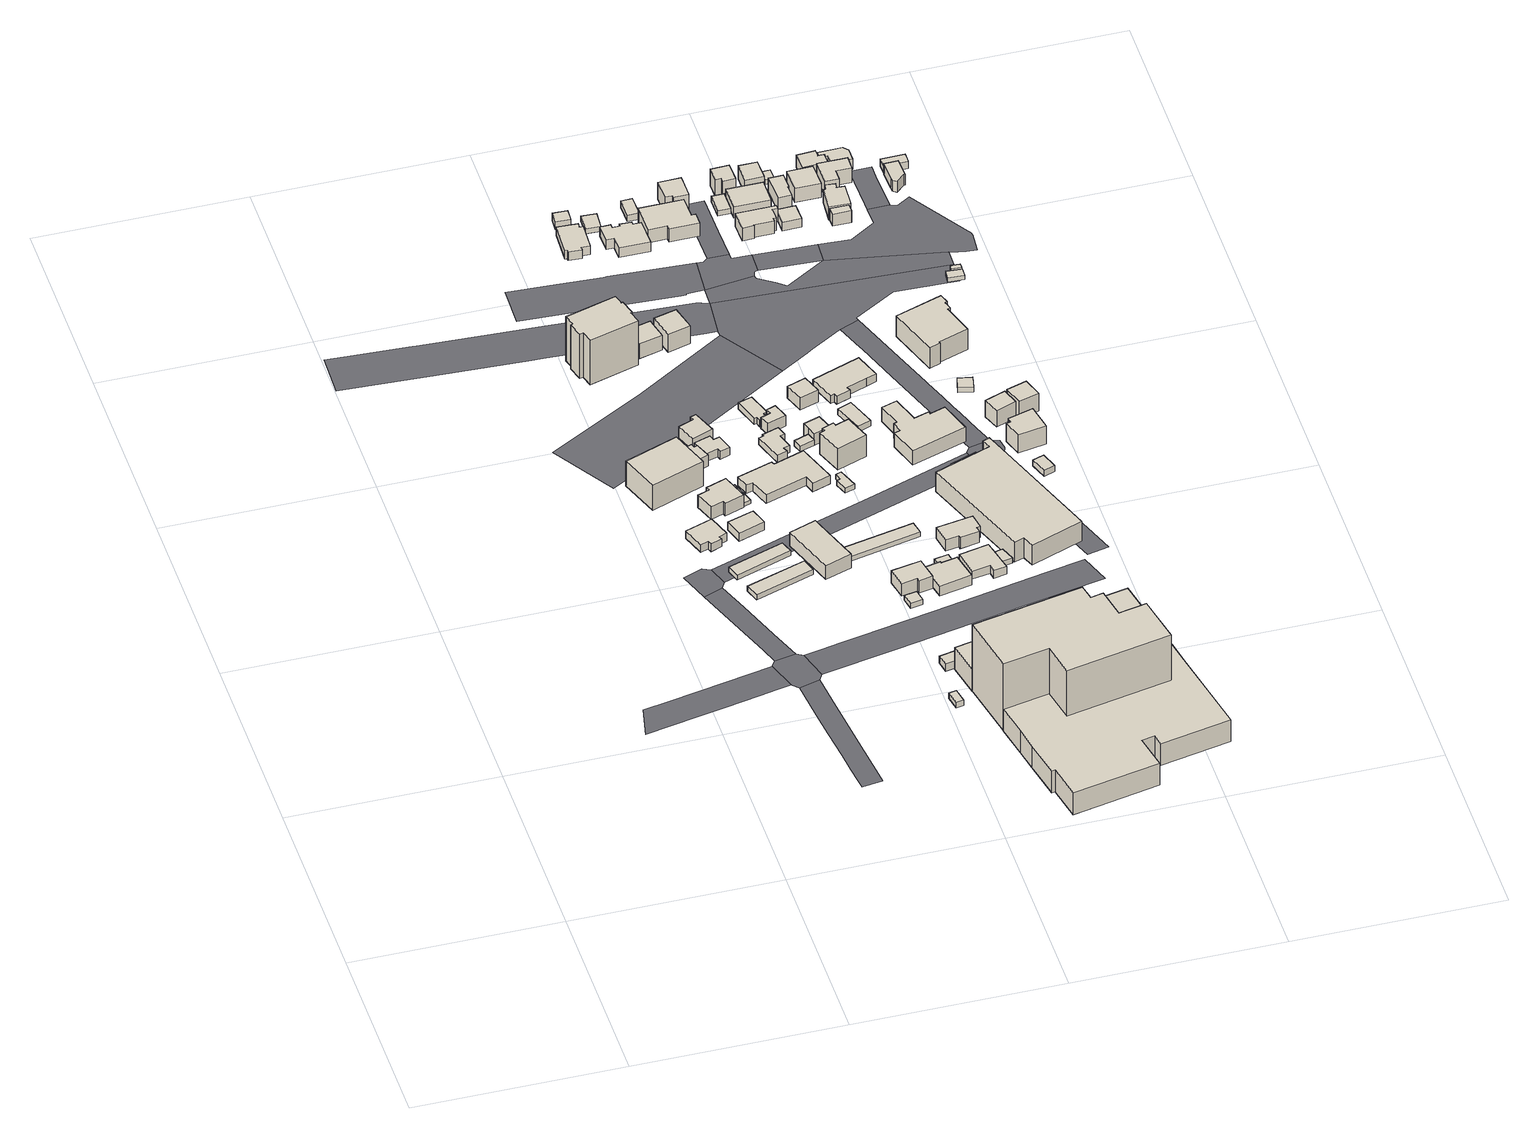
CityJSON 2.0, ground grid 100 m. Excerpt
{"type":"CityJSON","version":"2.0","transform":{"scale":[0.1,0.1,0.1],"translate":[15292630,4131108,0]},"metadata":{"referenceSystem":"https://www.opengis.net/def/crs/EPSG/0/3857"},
"CityObjects":{
"building1":{"type":"Building","attributes":{"measured_height":5.3,"year_of_construction":1965,"storeys_above_ground":1,"usage":"住宅","districts_and_zones_type":"近隣商業地域"},"geometry":[{"type":"Solid","lod":"1","boundaries":[[[[0,1,2,3,4,5,6,7]],[[0,7,8,9]],[[7,6,10,8]],[[6,5,11,10]],[[5,4,12,11]],[[4,3,13,12]],[[3,2,14,13]],[[2,1,15,14]],[[1,0,9,15]],[[9,8,10,11,12,13,14,15]]]]}]},
"building2":{"type":"Building","attributes":{"measured_height":18.1,"year_of_construction":1993,"storeys_above_ground":4,"usage":"商業系複合施設","districts_and_zones_type":"近隣商業地域"},"geometry":[{"type":"Solid","lod":"1","boundaries":[[[[16,17,18,19]],[[16,19,20,21]],[[19,18,22,20]],[[18,17,23,22]],[[17,16,21,23]],[[21,20,22,23]]]]}]},
"building3":{"type":"Building","attributes":{"measured_height":2.9,"year_of_construction":1971,"storeys_above_ground":1,"usage":"運輸倉庫施設","districts_and_zones_type":"近隣商業地域"},"geometry":[{"type":"Solid","lod":"1","boundaries":[[[[24,25,26,27]],[[24,27,28,29]],[[27,26,30,28]],[[26,25,31,30]],[[25,24,29,31]],[[29,28,30,31]]]]}]},
"building4":{"type":"Building","attributes":{"measured_height":3.1,"year_of_construction":1971,"storeys_above_ground":1,"usage":"運輸倉庫施設","districts_and_zones_type":"近隣商業地域"},"geometry":[{"type":"Solid","lod":"1","boundaries":[[[[32,33,34,35]],[[32,35,36,37]],[[35,34,38,36]],[[34,33,39,38]],[[33,32,37,39]],[[37,36,38,39]]]]}]},
"building5":{"type":"Building","attributes":{"measured_height":8.1,"year_of_construction":1986,"storeys_above_ground":2,"usage":"住宅","districts_and_zones_type":"近隣商業地域"},"geometry":[{"type":"Solid","lod":"1","boundaries":[[[[40,41,42,43,44,45,46,47]],[[40,47,48,49]],[[47,46,50,48]],[[46,45,51,50]],[[45,44,52,51]],[[44,43,53,52]],[[43,42,54,53]],[[42,41,55,54]],[[41,40,49,55]],[[49,48,50,51,52,53,54,55]]]]}]},
"building6":{"type":"Building","attributes":{"measured_height":6,"year_of_construction":2006,"storeys_above_ground":1,"usage":"住宅","districts_and_zones_type":"近隣商業地域"},"geometry":[{"type":"Solid","lod":"1","boundaries":[[[[56,57,58,59]],[[56,59,60,61]],[[59,58,62,60]],[[58,57,63,62]],[[57,56,61,63]],[[61,60,62,63]]]]}]},
"building7":{"type":"Building","attributes":{"measured_height":7.3,"year_of_construction":2009,"storeys_above_ground":2,"usage":"店舗等併用住宅","districts_and_zones_type":"近隣商業地域"},"geometry":[{"type":"Solid","lod":"1","boundaries":[[[[64,65,66,67,68,69]],[[64,69,70,71]],[[69,68,72,70]],[[68,67,73,72]],[[67,66,74,73]],[[66,65,75,74]],[[65,64,71,75]],[[71,70,72,73,74,75]]]]}]},
"building8":{"type":"Building","attributes":{"measured_height":27.3,"year_of_construction":1998,"storeys_above_ground":9,"usage":"共同住宅","districts_and_zones_type":"近隣商業地域"},"geometry":[{"type":"Solid","lod":"1","boundaries":[[[[76,77,78,79,80,81,82,83,84,85,86,87]],[[76,87,88,89]],[[87,86,90,88]],[[86,85,91,90]],[[85,84,92,91]],[[84,83,93,92]],[[83,82,94,93]],[[82,81,95,94]],[[81,80,96,95]],[[80,79,97,96]],[[79,78,98,97]],[[78,77,99,98]],[[77,76,89,99]],[[89,88,90,91,92,93,94,95,96,97,98,99]]]]}]},
"building9":{"type":"Building","attributes":{"measured_height":3.5,"storeys_above_ground":1,"usage":"住宅","districts_and_zones_type":"近隣商業地域"},"geometry":[{"type":"Solid","lod":"1","boundaries":[[[[100,101,102,103]],[[100,103,104,105]],[[103,102,106,104]],[[102,101,107,106]],[[101,100,105,107]],[[105,104,106,107]]]]}]},
"building10":{"type":"Building","attributes":{"measured_height":9.5,"year_of_construction":1964,"storeys_above_ground":1,"usage":"住宅","districts_and_zones_type":"近隣商業地域"},"geometry":[{"type":"Solid","lod":"1","boundaries":[[[[108,109,110,111,112,113]],[[108,113,114,115]],[[113,112,116,114]],[[112,111,117,116]],[[111,110,118,117]],[[110,109,119,118]],[[109,108,115,119]],[[115,114,116,117,118,119]]]]}]},
"building11":{"type":"Building","attributes":{"measured_height":5.3},"geometry":[{"type":"Solid","lod":"1","boundaries":[[[[120,121,122,123,124,125,126,127]],[[120,127,128,129]],[[127,126,130,128]],[[126,125,131,130]],[[125,124,132,131]],[[124,123,133,132]],[[123,122,134,133]],[[122,121,135,134]],[[121,120,129,135]],[[129,128,130,131,132,133,134,135]]]]}]},
"building12":{"type":"Building","attributes":{"measured_height":11.6,"storeys_above_ground":1,"usage":"文教厚生施設","districts_and_zones_type":"近隣商業地域"},"geometry":[{"type":"Solid","lod":"1","boundaries":[[[[136,137,138,139]],[[136,139,140,141]],[[139,138,142,140]],[[138,137,143,142]],[[137,136,141,143]],[[141,140,142,143]]]]}]},
"building13":{"type":"Building","attributes":{"measured_height":10},"geometry":[{"type":"Solid","lod":"1","boundaries":[[[[144,145,146,147]],[[144,147,148,149]],[[147,146,150,148]],[[146,145,151,150]],[[145,144,149,151]],[[149,148,150,151]]]]}]},
"building14":{"type":"Building","attributes":{"measured_height":10,"year_of_construction":2014,"storeys_above_ground":2,"usage":"住宅","districts_and_zones_type":"近隣商業地域"},"geometry":[{"type":"Solid","lod":"1","boundaries":[[[[152,153,154,155]],[[152,155,156,157]],[[155,154,158,156]],[[154,153,159,158]],[[153,152,157,159]],[[157,156,158,159]]]]}]},
"building15":{"type":"Building","attributes":{"measured_height":7.3,"year_of_construction":1965,"storeys_above_ground":2,"usage":"住宅","districts_and_zones_type":"近隣商業地域"},"geometry":[{"type":"Solid","lod":"1","boundaries":[[[[160,161,162,163,164,165,166,167,168,169]],[[160,169,170,171]],[[169,168,172,170]],[[168,167,173,172]],[[167,166,174,173]],[[166,165,175,174]],[[165,164,176,175]],[[164,163,177,176]],[[163,162,178,177]],[[162,161,179,178]],[[161,160,171,179]],[[171,170,172,173,174,175,176,177,178,179]]]]}]},
"building16":{"type":"Building","attributes":{"measured_height":2.9,"storeys_above_ground":1,"usage":"住宅","districts_and_zones_type":"近隣商業地域"},"geometry":[{"type":"Solid","lod":"1","boundaries":[[[[180,181,182,183]],[[180,183,184,185]],[[183,182,186,184]],[[182,181,187,186]],[[181,180,185,187]],[[185,184,186,187]]]]}]},
"building17":{"type":"Building","attributes":{"measured_height":6.3,"year_of_construction":2006,"storeys_above_ground":1,"usage":"住宅","districts_and_zones_type":"近隣商業地域"},"geometry":[{"type":"Solid","lod":"1","boundaries":[[[[188,189,190,191,192,193,194,195,196,197]],[[188,197,198,199]],[[197,196,200,198]],[[196,195,201,200]],[[195,194,202,201]],[[194,193,203,202]],[[193,192,204,203]],[[192,191,205,204]],[[191,190,206,205]],[[190,189,207,206]],[[189,188,199,207]],[[199,198,200,201,202,203,204,205,206,207]]]]}]},
"building18":{"type":"Building","attributes":{"measured_height":4.9,"storeys_above_ground":1,"usage":"住宅","districts_and_zones_type":"近隣商業地域"},"geometry":[{"type":"Solid","lod":"1","boundaries":[[[[208,209,210,211,212,213,214,215,216,217]],[[208,217,218,219]],[[217,216,220,218]],[[216,215,221,220]],[[215,214,222,221]],[[214,213,223,222]],[[213,212,224,223]],[[212,211,225,224]],[[211,210,226,225]],[[210,209,227,226]],[[209,208,219,227]],[[219,218,220,221,222,223,224,225,226,227]]]]}]},
"building19":{"type":"Building","attributes":{"measured_height":11.6,"year_of_construction":2020,"storeys_above_ground":3,"usage":"共同住宅","districts_and_zones_type":"近隣商業地域"},"geometry":[{"type":"Solid","lod":"1","boundaries":[[[[228,229,230,231]],[[228,231,232,233]],[[231,230,234,232]],[[230,229,235,234]],[[229,228,233,235]],[[233,232,234,235]]]]}]},
"building20":{"type":"Building","attributes":{"measured_height":4.9,"storeys_above_ground":1,"usage":"住宅","districts_and_zones_type":"近隣商業地域"},"geometry":[{"type":"Solid","lod":"1","boundaries":[[[[236,237,238,239]],[[236,239,240,241]],[[239,238,242,240]],[[238,237,243,242]],[[237,236,241,243]],[[241,240,242,243]]]]}]},
"building21":{"type":"Building","attributes":{"measured_height":8.1,"year_of_construction":2001,"storeys_above_ground":2,"usage":"住宅","districts_and_zones_type":"近隣商業地域"},"geometry":[{"type":"Solid","lod":"1","boundaries":[[[[244,245,246,247,248,249]],[[244,249,250,251]],[[249,248,252,250]],[[248,247,253,252]],[[247,246,254,253]],[[246,245,255,254]],[[245,244,251,255]],[[251,250,252,253,254,255]]]]}]},
"building22":{"type":"Building","attributes":{"measured_height":4.1,"year_of_construction":1959,"storeys_above_ground":1,"usage":"住宅","districts_and_zones_type":"近隣商業地域"},"geometry":[{"type":"Solid","lod":"1","boundaries":[[[[256,257,258,259,260,261,262,263]],[[256,263,264,265]],[[263,262,266,264]],[[262,261,267,266]],[[261,260,268,267]],[[260,259,269,268]],[[259,258,270,269]],[[258,257,271,270]],[[257,256,265,271]],[[265,264,266,267,268,269,270,271]]]]}]},
"building23":{"type":"Building","attributes":{"measured_height":3,"year_of_construction":1973,"storeys_above_ground":1,"usage":"運輸倉庫施設","districts_and_zones_type":"近隣商業地域"},"geometry":[{"type":"Solid","lod":"1","boundaries":[[[[272,273,274,275]],[[272,275,276,277]],[[275,274,278,276]],[[274,273,279,278]],[[273,272,277,279]],[[277,276,278,279]]]]}]},
"building24":{"type":"Building","attributes":{"measured_height":7},"geometry":[{"type":"Solid","lod":"1","boundaries":[[[[280,281,282,283,284,285]],[[280,285,286,287]],[[285,284,288,286]],[[284,283,289,288]],[[283,282,290,289]],[[282,281,291,290]],[[281,280,287,291]],[[287,286,288,289,290,291]]]]}]},
"building25":{"type":"Building","attributes":{"measured_height":2.9,"storeys_above_ground":1,"usage":"住宅","districts_and_zones_type":"近隣商業地域"},"geometry":[{"type":"Solid","lod":"1","boundaries":[[[[292,293,294,295]],[[292,295,296,297]],[[295,294,298,296]],[[294,293,299,298]],[[293,292,297,299]],[[297,296,298,299]]]]}]},
"building26":{"type":"Building","attributes":{"measured_height":5.9,"year_of_construction":1952,"storeys_above_ground":1,"usage":"住宅","districts_and_zones_type":"近隣商業地域"},"geometry":[{"type":"Solid","lod":"1","boundaries":[[[[300,301,302,303]],[[300,303,304,305]],[[303,302,306,304]],[[302,301,307,306]],[[301,300,305,307]],[[305,304,306,307]]]]}]},
"building27":{"type":"Building","attributes":{"measured_height":2.9,"storeys_above_ground":1,"usage":"住宅","districts_and_zones_type":"近隣商業地域"},"geometry":[{"type":"Solid","lod":"1","boundaries":[[[[308,309,310,311,312,313]],[[308,313,314,315]],[[313,312,316,314]],[[312,311,317,316]],[[311,310,318,317]],[[310,309,319,318]],[[309,308,315,319]],[[315,314,316,317,318,319]]]]}]},
"building28":{"type":"Building","attributes":{"measured_height":7.7,"year_of_construction":1979,"storeys_above_ground":2,"usage":"住宅","districts_and_zones_type":"近隣商業地域"},"geometry":[{"type":"Solid","lod":"1","boundaries":[[[[320,321,322,323,324,325,326,327]],[[320,327,328,329]],[[327,326,330,328]],[[326,325,331,330]],[[325,324,332,331]],[[324,323,333,332]],[[323,322,334,333]],[[322,321,335,334]],[[321,320,329,335]],[[329,328,330,331,332,333,334,335]]]]}]},
"building29":{"type":"Building","attributes":{"measured_height":6.3,"year_of_construction":1947,"storeys_above_ground":1,"usage":"住宅","districts_and_zones_type":"近隣商業地域"},"geometry":[{"type":"Solid","lod":"1","boundaries":[[[[336,337,338,339,340,341,342,343,344,345,346,347]],[[336,347,348,349]],[[347,346,350,348]],[[346,345,351,350]],[[345,344,352,351]],[[344,343,353,352]],[[343,342,354,353]],[[342,341,355,354]],[[341,340,356,355]],[[340,339,357,356]],[[339,338,358,357]],[[338,337,359,358]],[[337,336,349,359]],[[349,348,350,351,352,353,354,355,356,357,358,359]]]]}]},
"building30":{"type":"Building","attributes":{"measured_height":7.4,"year_of_construction":2008,"storeys_above_ground":2,"usage":"共同住宅","districts_and_zones_type":"近隣商業地域"},"geometry":[{"type":"Solid","lod":"1","boundaries":[[[[360,300,303,361,362]],[[360,362,363,364]],[[362,361,365,363]],[[361,303,366,365]],[[303,300,367,366]],[[300,360,364,367]],[[364,363,365,366,367]]]]}]},
"building31":{"type":"Building","attributes":{"measured_height":43,"name":"成田記念病院"},"geometry":[{"type":"Solid","lod":"1","boundaries":[[[[368,369,370,371,372,373,374,375,376,377]],[[368,377,378,379]],[[377,376,380,378]],[[376,375,381,380]],[[375,374,382,381]],[[374,373,383,382]],[[373,372,384,383]],[[372,371,385,384]],[[371,370,386,385]],[[370,369,387,386]],[[369,368,379,387]],[[379,378,380,381,382,383,384,385,386,387]]]]}]},
"building32":{"type":"Building","attributes":{"measured_height":3,"storeys_above_ground":1,"usage":"住宅","districts_and_zones_type":"近隣商業地域"},"geometry":[{"type":"Solid","lod":"1","boundaries":[[[[326,325,324,323,388,389]],[[326,389,390,391]],[[389,388,392,390]],[[388,323,393,392]],[[323,324,394,393]],[[324,325,395,394]],[[325,326,391,395]],[[391,390,392,393,394,395]]]]}]},
"building33":{"type":"Building","attributes":{"measured_height":12.9,"year_of_construction":1996,"storeys_above_ground":4,"usage":"共同住宅","districts_and_zones_type":"近隣商業地域"},"geometry":[{"type":"Solid","lod":"1","boundaries":[[[[396,397,398,399,400,401,402,403]],[[396,403,404,405]],[[403,402,406,404]],[[402,401,407,406]],[[401,400,408,407]],[[400,399,409,408]],[[399,398,410,409]],[[398,397,411,410]],[[397,396,405,411]],[[405,404,406,407,408,409,410,411]]]]}]},
"building34":{"type":"Building","attributes":{"measured_height":16.2},"geometry":[{"type":"Solid","lod":"1","boundaries":[[[[412,413,414,415,416,417,418,419,420,421,422,423,424,425,426,427,428,429,430,431,432,433,434,435]],[[412,435,436,437]],[[435,434,438,436]],[[434,433,439,438]],[[433,432,440,439]],[[432,431,441,440]],[[431,430,442,441]],[[430,429,443,442]],[[429,428,444,443]],[[428,427,445,444]],[[427,426,446,445]],[[426,425,447,446]],[[425,424,448,447]],[[424,423,449,448]],[[423,422,450,449]],[[422,421,451,450]],[[421,420,452,451]],[[420,419,453,452]],[[419,418,454,453]],[[418,417,455,454]],[[417,416,456,455]],[[416,415,457,456]],[[415,414,458,457]],[[414,413,459,458]],[[413,412,437,459]],[[437,436,438,439,440,441,442,443,444,445,446,447,448,449,450,451,452,453,454,455,456,457,458,459]]]]}]},
"building35":{"type":"Building","attributes":{"measured_height":7.3,"year_of_construction":1963,"storeys_above_ground":2,"usage":"運輸倉庫施設","districts_and_zones_type":"近隣商業地域"},"geometry":[{"type":"Solid","lod":"1","boundaries":[[[[460,461,462,463]],[[460,463,464,465]],[[463,462,466,464]],[[462,461,467,466]],[[461,460,465,467]],[[465,464,466,467]]]]}]},
"building36":{"type":"Building","attributes":{"measured_height":5.3,"storeys_above_ground":1,"usage":"文教厚生施設","districts_and_zones_type":"近隣商業地域"},"geometry":[{"type":"Solid","lod":"1","boundaries":[[[[468,469,470,471,472,473,474,475]],[[468,475,476,477]],[[475,474,478,476]],[[474,473,479,478]],[[473,472,480,479]],[[472,471,481,480]],[[471,470,482,481]],[[470,469,483,482]],[[469,468,477,483]],[[477,476,478,479,480,481,482,483]]]]}]},
"building37":{"type":"Building","attributes":{"measured_height":4.1,"year_of_construction":1947,"storeys_above_ground":1,"usage":"住宅","districts_and_zones_type":"近隣商業地域"},"geometry":[{"type":"Solid","lod":"1","boundaries":[[[[484,485,486,487]],[[484,487,488,489]],[[487,486,490,488]],[[486,485,491,490]],[[485,484,489,491]],[[489,488,490,491]]]]}]},
"building38":{"type":"Building","attributes":{"measured_height":7.4},"geometry":[{"type":"Solid","lod":"1","boundaries":[[[[492,493,494,495,496,497,498,499]],[[492,499,500,501]],[[499,498,502,500]],[[498,497,503,502]],[[497,496,504,503]],[[496,495,505,504]],[[495,494,506,505]],[[494,493,507,506]],[[493,492,501,507]],[[501,500,502,503,504,505,506,507]]]]}]},
"building39":{"type":"Building","attributes":{"measured_height":7.5},"geometry":[{"type":"Solid","lod":"1","boundaries":[[[[508,509,510,511,512,513,514,515]],[[508,515,516,517]],[[515,514,518,516]],[[514,513,519,518]],[[513,512,520,519]],[[512,511,521,520]],[[511,510,522,521]],[[510,509,523,522]],[[509,508,517,523]],[[517,516,518,519,520,521,522,523]]]]}]},
"building40":{"type":"Building","attributes":{"measured_height":4,"storeys_above_ground":1,"usage":"業務施設","districts_and_zones_type":"近隣商業地域"},"geometry":[{"type":"Solid","lod":"1","boundaries":[[[[524,525,526,527,528]],[[524,528,529,530]],[[528,527,531,529]],[[527,526,532,531]],[[526,525,533,532]],[[525,524,530,533]],[[530,529,531,532,533]]]]}]},
"building41":{"type":"Building","attributes":{"measured_height":8.6,"year_of_construction":1968,"storeys_above_ground":2,"usage":"住宅","districts_and_zones_type":"近隣商業地域"},"geometry":[{"type":"Solid","lod":"1","boundaries":[[[[534,535,536,537,538,539,540,541]],[[534,541,542,543]],[[541,540,544,542]],[[540,539,545,544]],[[539,538,546,545]],[[538,537,547,546]],[[537,536,548,547]],[[536,535,549,548]],[[535,534,543,549]],[[543,542,544,545,546,547,548,549]]]]}]},
"building42":{"type":"Building","attributes":{"measured_height":4,"storeys_above_ground":1,"usage":"住宅","districts_and_zones_type":"近隣商業地域"},"geometry":[{"type":"Solid","lod":"1","boundaries":[[[[550,493,492,551]],[[550,551,552,553]],[[551,492,554,552]],[[492,493,555,554]],[[493,550,553,555]],[[553,552,554,555]]]]}]},
"building43":{"type":"Building","attributes":{"measured_height":4.7,"year_of_construction":2014,"storeys_above_ground":1,"usage":"商業施設","districts_and_zones_type":"近隣商業地域"},"geometry":[{"type":"Solid","lod":"1","boundaries":[[[[556,557,558,559,560,561,562,563,564]],[[556,564,565,566]],[[564,563,567,565]],[[563,562,568,567]],[[562,561,569,568]],[[561,560,570,569]],[[560,559,571,570]],[[559,558,572,571]],[[558,557,573,572]],[[557,556,566,573]],[[566,565,567,568,569,570,571,572,573]]]]}]},
"building44":{"type":"Building","attributes":{"measured_height":10.2,"year_of_construction":1989,"storeys_above_ground":3,"usage":"業務施設","districts_and_zones_type":"近隣商業地域"},"geometry":[{"type":"Solid","lod":"1","boundaries":[[[[574,575,576,577,578,579]],[[574,579,580,581]],[[579,578,582,580]],[[578,577,583,582]],[[577,576,584,583]],[[576,575,585,584]],[[575,574,581,585]],[[581,580,582,583,584,585]]]]}]},
"building45":{"type":"Building","attributes":{"measured_height":9.1,"year_of_construction":1981,"storeys_above_ground":2,"usage":"業務施設","districts_and_zones_type":"近隣商業地域"},"geometry":[{"type":"Solid","lod":"1","boundaries":[[[[586,587,588,589,590,591,592,593,594,595,596,597]],[[586,597,598,599]],[[597,596,600,598]],[[596,595,601,600]],[[595,594,602,601]],[[594,593,603,602]],[[593,592,604,603]],[[592,591,605,604]],[[591,590,606,605]],[[590,589,607,606]],[[589,588,608,607]],[[588,587,609,608]],[[587,586,599,609]],[[599,598,600,601,602,603,604,605,606,607,608,609]]]]}]},
"building46":{"type":"Building","attributes":{"measured_height":12.8,"year_of_construction":1983,"storeys_above_ground":4,"usage":"運輸倉庫施設","districts_and_zones_type":"近隣商業地域"},"geometry":[{"type":"Solid","lod":"1","boundaries":[[[[610,611,612,613,614,615,616,617,618,619,620]],[[610,620,621,622]],[[620,619,623,621]],[[619,618,624,623]],[[618,617,625,624]],[[617,616,626,625]],[[616,615,627,626]],[[615,614,628,627]],[[614,613,629,628]],[[613,612,630,629]],[[612,611,631,630]],[[611,610,622,631]],[[622,621,623,624,625,626,627,628,629,630,631]]]]}]},
"building47":{"type":"Building","attributes":{"measured_height":9.9,"storeys_above_ground":1,"usage":"運輸倉庫施設","districts_and_zones_type":"近隣商業地域"},"geometry":[{"type":"Solid","lod":"1","boundaries":[[[[632,633,634,635]],[[632,635,636,637]],[[635,634,638,636]],[[634,633,639,638]],[[633,632,637,639]],[[637,636,638,639]]]]}]},
"building48":{"type":"Building","attributes":{"measured_height":5.2},"geometry":[{"type":"Solid","lod":"1","boundaries":[[[[640,641,642,643]],[[640,643,644,645]],[[643,642,646,644]],[[642,641,647,646]],[[641,640,645,647]],[[645,644,646,647]]]]}]},
"building49":{"type":"Building","attributes":{"measured_height":8.1,"year_of_construction":1986,"storeys_above_ground":2,"usage":"住宅","districts_and_zones_type":"近隣商業地域"},"geometry":[{"type":"Solid","lod":"1","boundaries":[[[[648,649,650,651,652,653,654,655,656,657]],[[648,657,658,659]],[[657,656,660,658]],[[656,655,661,660]],[[655,654,662,661]],[[654,653,663,662]],[[653,652,664,663]],[[652,651,665,664]],[[651,650,666,665]],[[650,649,667,666]],[[649,648,659,667]],[[659,658,660,661,662,663,664,665,666,667]]]]}]},
"building50":{"type":"Building","attributes":{"measured_height":10},"geometry":[{"type":"Solid","lod":"1","boundaries":[[[[668,669,670,671,672,673]],[[668,673,674,675]],[[673,672,676,674]],[[672,671,677,676]],[[671,670,678,677]],[[670,669,679,678]],[[669,668,675,679]],[[675,674,676,677,678,679]]]]}]},
"building51":{"type":"Building","attributes":{"measured_height":8.7,"year_of_construction":2017,"storeys_above_ground":2,"usage":"住宅","districts_and_zones_type":"近隣商業地域"},"geometry":[{"type":"Solid","lod":"1","boundaries":[[[[680,681,682,683]],[[680,683,684,685]],[[683,682,686,684]],[[682,681,687,686]],[[681,680,685,687]],[[685,684,686,687]]]]}]},
"building52":{"type":"Building","attributes":{"measured_height":10.7,"year_of_construction":1967,"storeys_above_ground":1,"usage":"住宅","districts_and_zones_type":"近隣商業地域"},"geometry":[{"type":"Solid","lod":"1","boundaries":[[[[688,689,690,691,692]],[[688,692,693,694]],[[692,691,695,693]],[[691,690,696,695]],[[690,689,697,696]],[[689,688,694,697]],[[694,693,695,696,697]]]]}]},
"building53":{"type":"Building","attributes":{"measured_height":8.8,"year_of_construction":2017,"storeys_above_ground":2,"usage":"住宅","districts_and_zones_type":"近隣商業地域"},"geometry":[{"type":"Solid","lod":"1","boundaries":[[[[698,699,700,701]],[[698,701,702,703]],[[701,700,704,702]],[[700,699,705,704]],[[699,698,703,705]],[[703,702,704,705]]]]}]},
"building54":{"type":"Building","attributes":{"measured_height":9.3,"year_of_construction":2017,"storeys_above_ground":2,"usage":"住宅","districts_and_zones_type":"近隣商業地域"},"geometry":[{"type":"Solid","lod":"1","boundaries":[[[[706,707,708,709,710,711]],[[706,711,712,713]],[[711,710,714,712]],[[710,709,715,714]],[[709,708,716,715]],[[708,707,717,716]],[[707,706,713,717]],[[713,712,714,715,716,717]]]]}]},
"building55":{"type":"Building","attributes":{"measured_height":2.9,"year_of_construction":1992,"storeys_above_ground":1,"usage":"業務施設","districts_and_zones_type":"近隣商業地域"},"geometry":[{"type":"Solid","lod":"1","boundaries":[[[[718,719,720,721]],[[718,721,722,723]],[[721,720,724,722]],[[720,719,725,724]],[[719,718,723,725]],[[723,722,724,725]]]]}]},
"building56":{"type":"Building","attributes":{"measured_height":3.8,"year_of_construction":1960,"storeys_above_ground":1,"usage":"住宅","districts_and_zones_type":"近隣商業地域"},"geometry":[{"type":"Solid","lod":"1","boundaries":[[[[726,727,728,729]],[[726,729,730,731]],[[729,728,732,730]],[[728,727,733,732]],[[727,726,731,733]],[[731,730,732,733]]]]}]},
"building57":{"type":"Building","attributes":{"measured_height":3.2},"geometry":[{"type":"Solid","lod":"1","boundaries":[[[[734,735,736,737]],[[734,737,738,739]],[[737,736,740,738]],[[736,735,741,740]],[[735,734,739,741]],[[739,738,740,741]]]]}]},
"building58":{"type":"Building","attributes":{"measured_height":9.8,"year_of_construction":1994,"storeys_above_ground":3,"usage":"住宅","districts_and_zones_type":"近隣商業地域"},"geometry":[{"type":"Solid","lod":"1","boundaries":[[[[742,743,744,745]],[[742,745,746,747]],[[745,744,748,746]],[[744,743,749,748]],[[743,742,747,749]],[[747,746,748,749]]]]}]},
"building59":{"type":"Building","attributes":{"measured_height":13.4},"geometry":[{"type":"Solid","lod":"1","boundaries":[[[[750,751,752,753,754,755]],[[750,755,756,757]],[[755,754,758,756]],[[754,753,759,758]],[[753,752,760,759]],[[752,751,761,760]],[[751,750,757,761]],[[757,756,758,759,760,761]]]]}]},
"building60":{"type":"Building","attributes":{"measured_height":13.8,"year_of_construction":1993,"storeys_above_ground":3,"usage":"業務施設","districts_and_zones_type":"近隣商業地域"},"geometry":[{"type":"Solid","lod":"1","boundaries":[[[[762,763,764,765,766,767,768,769,770,771]],[[762,771,772,773]],[[771,770,774,772]],[[770,769,775,774]],[[769,768,776,775]],[[768,767,777,776]],[[767,766,778,777]],[[766,765,779,778]],[[765,764,780,779]],[[764,763,781,780]],[[763,762,773,781]],[[773,772,774,775,776,777,778,779,780,781]]]]}]},
"building61":{"type":"Building","attributes":{"measured_height":9.7,"year_of_construction":1980,"storeys_above_ground":2,"usage":"住宅","districts_and_zones_type":"近隣商業地域"},"geometry":[{"type":"Solid","lod":"1","boundaries":[[[[782,783,784,785]],[[782,785,786,787]],[[785,784,788,786]],[[784,783,789,788]],[[783,782,787,789]],[[787,786,788,789]]]]}]},
"building62":{"type":"Building","attributes":{"measured_height":7.2,"year_of_construction":1953,"storeys_above_ground":2,"usage":"住宅","districts_and_zones_type":"近隣商業地域"},"geometry":[{"type":"Solid","lod":"1","boundaries":[[[[790,791,792,793]],[[790,793,794,795]],[[793,792,796,794]],[[792,791,797,796]],[[791,790,795,797]],[[795,794,796,797]]]]}]},
"building63":{"type":"Building","attributes":{"measured_height":10.6,"year_of_construction":1975,"storeys_above_ground":3,"usage":"住宅","districts_and_zones_type":"近隣商業地域"},"geometry":[{"type":"Solid","lod":"1","boundaries":[[[[798,799,800,801]],[[798,801,802,803]],[[801,800,804,802]],[[800,799,805,804]],[[799,798,803,805]],[[803,802,804,805]]]]}]},
"building64":{"type":"Building","attributes":{"measured_height":8.5,"year_of_construction":1977,"storeys_above_ground":2,"usage":"住宅","districts_and_zones_type":"近隣商業地域"},"geometry":[{"type":"Solid","lod":"1","boundaries":[[[[806,807,808,809,810,811,812,813]],[[806,813,814,815]],[[813,812,816,814]],[[812,811,817,816]],[[811,810,818,817]],[[810,809,819,818]],[[809,808,820,819]],[[808,807,821,820]],[[807,806,815,821]],[[815,814,816,817,818,819,820,821]]]]}]},
"building65":{"type":"Building","attributes":{"measured_height":7.7,"year_of_construction":1982,"storeys_above_ground":2,"usage":"住宅","districts_and_zones_type":"近隣商業地域"},"geometry":[{"type":"Solid","lod":"1","boundaries":[[[[822,823,824,825,826,827]],[[822,827,828,829]],[[827,826,830,828]],[[826,825,831,830]],[[825,824,832,831]],[[824,823,833,832]],[[823,822,829,833]],[[829,828,830,831,832,833]]]]}]},
"building66":{"type":"Building","attributes":{"measured_height":10.8,"year_of_construction":1970,"storeys_above_ground":2,"usage":"住宅","districts_and_zones_type":"近隣商業地域"},"geometry":[{"type":"Solid","lod":"1","boundaries":[[[[834,835,836,837,838,839]],[[834,839,840,841]],[[839,838,842,840]],[[838,837,843,842]],[[837,836,844,843]],[[836,835,845,844]],[[835,834,841,845]],[[841,840,842,843,844,845]]]]}]},
"building67":{"type":"Building","attributes":{"measured_height":6.5},"geometry":[{"type":"Solid","lod":"1","boundaries":[[[[846,847,848,849,850,851,852,853,854]],[[846,854,855,856]],[[854,853,857,855]],[[853,852,858,857]],[[852,851,859,858]],[[851,850,860,859]],[[850,849,861,860]],[[849,848,862,861]],[[848,847,863,862]],[[847,846,856,863]],[[856,855,857,858,859,860,861,862,863]]]]}]},
"building68":{"type":"Building","attributes":{"measured_height":2.6,"year_of_construction":1994,"storeys_above_ground":1,"usage":"業務施設","districts_and_zones_type":"近隣商業地域"},"geometry":[{"type":"Solid","lod":"1","boundaries":[[[[864,865,866,867]],[[864,867,868,869]],[[867,866,870,868]],[[866,865,871,870]],[[865,864,869,871]],[[869,868,870,871]]]]}]},
"building69":{"type":"Building","attributes":{"measured_height":2.6},"geometry":[{"type":"Solid","lod":"1","boundaries":[[[[872,873,874,875]],[[872,875,876,877]],[[875,874,878,876]],[[874,873,879,878]],[[873,872,877,879]],[[877,876,878,879]]]]}]},
"building70":{"type":"Building","attributes":{"measured_height":7.1,"year_of_construction":1952,"storeys_above_ground":2,"usage":"住宅","districts_and_zones_type":"商業地域"},"geometry":[{"type":"Solid","lod":"1","boundaries":[[[[880,881,882,883,884,885,886]],[[880,886,887,888]],[[886,885,889,887]],[[885,884,890,889]],[[884,883,891,890]],[[883,882,892,891]],[[882,881,893,892]],[[881,880,888,893]],[[888,887,889,890,891,892,893]]]]}]},
"building71":{"type":"Building","attributes":{"measured_height":4.4},"geometry":[{"type":"Solid","lod":"1","boundaries":[[[[894,895,896,897]],[[894,897,898,899]],[[897,896,900,898]],[[896,895,901,900]],[[895,894,899,901]],[[899,898,900,901]]]]}]},
"road1":{"type":"Road","geometry":[{"type":"MultiSurface","lod":"1","boundaries":[[[902,903,904,905,906,907,908,909,910,911]]]}]},
"road2":{"type":"Road","geometry":[{"type":"MultiSurface","lod":"1","boundaries":[[[912,913,914,915,916,917,918,919,920,921,922,923]]]}]},
"road3":{"type":"Road","geometry":[{"type":"MultiSurface","lod":"1","boundaries":[[[924,925,926,927,928,929]]]}]},
"road4":{"type":"Road","geometry":[{"type":"MultiSurface","lod":"1","boundaries":[[[930,928,927,931,932,933,934,935]]]}]},
"road5":{"type":"Road","geometry":[{"type":"MultiSurface","lod":"1","boundaries":[[[936,934,933,903,902,914,913,937]]]}]},
"road6":{"type":"Road","geometry":[{"type":"MultiSurface","lod":"1","boundaries":[[[938,939,940,941,942,943,944,945,946,947,948,949,950,951,952,953,954,955,956,957]]]}]},
"road7":{"type":"Road","geometry":[{"type":"MultiSurface","lod":"1","boundaries":[[[958,959,960,961,962,963,964]]]}]},
"road8":{"type":"Road","geometry":[{"type":"MultiSurface","lod":"1","boundaries":[[[965,966,967,968,969,970,971,972,973,974,975,976]]]}]},
"road9":{"type":"Road","geometry":[{"type":"MultiSurface","lod":"1","boundaries":[[[977,978,979,980,981,982,983,984,985,924,929,986,987,988,989]]]}]},
"road10":{"type":"Road","geometry":[{"type":"MultiSurface","lod":"1","boundaries":[[[990,991,992,993,994,995,996,997,998,936,937,999,1000,1001,1002]]]}]},
"road11":{"type":"Road","geometry":[{"type":"MultiSurface","lod":"1","boundaries":[[[1003,1004,1005,973,972,1006,1007,1008,1009,1010,1011,1012,1013]]]}]},
"road12":{"type":"Road","geometry":[{"type":"MultiSurface","lod":"1","boundaries":[[[1014,1015,1016,1017,1004,1003]]]}]},
"road13":{"type":"Road","geometry":[{"type":"MultiSurface","lod":"1","boundaries":[[[1018,950,949,959,958,1019,1020,1021,1022,1023,1024,1025,1026,1027,1028,1029,1030,1031]]]}]},
"road14":{"type":"Road","geometry":[{"type":"MultiSurface","lod":"1","boundaries":[[[1032,1012,1011,1033,1034,1035]]]}]},
"road15":{"type":"Road","geometry":[{"type":"MultiSurface","lod":"1","boundaries":[[[1036,1023,1022,1037,1038,1039,1040,1041,1042,1043,1044,1045,1046,1047,1048,1049]]]}]},
"road16":{"type":"Road","geometry":[{"type":"MultiSurface","lod":"1","boundaries":[[[1050,1043,1042,978,977,1051,1052,1053]]]}]},
"road17":{"type":"Road","geometry":[{"type":"MultiSurface","lod":"1","boundaries":[[[1054,1052,1051,1055,1056,1057,1058,1059,1060,1061]]]}]},
"road18":{"type":"Road","geometry":[{"type":"MultiSurface","lod":"1","boundaries":[[[1062,1034,1063,1064,1065,1066,1067,1006,972,1068,950,1018]]]}]},
"road19":{"type":"Road","geometry":[{"type":"MultiSurface","lod":"1","boundaries":[[[1069,1070,1071,1072,1073,1074,1075,1035,1034,1062,1076,1077,1078,1079]]]}]},
"road20":{"type":"Road","geometry":[{"type":"MultiSurface","lod":"1","boundaries":[[[1080,1081,1082,1083,1073,1072]]]}]}
},
"vertices":[
[1354,2167,60],[1316,2153,60],[1321,2136,60],[1268,2116,60],[1260,2136,60],[1224,2124,60],[1186,2232,60],[1316,2277,60],[1316,2277,104],[1354,2167,104],[1186,2232,104],[1224,2124,104],[1260,2136,104],[1268,2116,104],[1321,2136,104],[1316,2153,104],
[1355,2543,61],[1098,2449,61],[1030,2637,61],[1287,2732,61],[1287,2732,205],[1355,2543,205],[1030,2637,205],[1098,2449,205],
[1596,1997,59],[1325,1905,59],[1305,1968,59],[1575,2058,59],[1575,2058,87],[1596,1997,87],[1305,1968,87],[1325,1905,87],
[1657,1851,57],[1371,1756,57],[1349,1824,57],[1634,1918,57],[1634,1918,86],[1657,1851,86],[1349,1824,86],[1371,1756,86],
[1486,2358,62],[1393,2325,62],[1387,2340,62],[1327,2319,62],[1293,2412,62],[1349,2432,62],[1342,2450,62],[1441,2485,62],[1441,2485,134],[1486,2358,134],[1342,2450,134],[1349,2432,134],[1293,2412,134],[1327,2319,134],[1387,2340,134],[1393,2325,134],
[1532,2191,60],[1405,2149,60],[1377,2235,60],[1505,2276,60],[1505,2276,106],[1532,2191,106],[1377,2235,106],[1405,2149,106],
[1367,2730,64],[1383,2736,64],[1411,2661,64],[1349,2637,64],[1313,2731,64],[1360,2749,64],[1360,2749,129],[1367,2730,129],[1313,2731,129],[1349,2637,129],[1411,2661,129],[1383,2736,129],
[1264,3522,69],[1270,3524,69],[1292,3448,69],[1285,3446,69],[1302,3386,69],[1063,3317,69],[1047,3373,69],[1031,3368,69],[1010,3442,69],[1020,3445,69],[1005,3499,69],[1250,3570,69],[1250,3570,325],[1264,3522,325],[1005,3499,325],[1020,3445,325],[1010,3442,325],[1031,3368,325],[1047,3373,325],[1063,3317,325],[1302,3386,325],[1285,3446,325],[1292,3448,325],[1270,3524,325],
[1522,2375,61],[1489,2363,61],[1451,2480,61],[1484,2491,61],[1484,2491,82],[1522,2375,82],[1451,2480,82],[1489,2363,82],
[1477,2820,62],[1376,2782,62],[1340,2878,62],[1413,2906,62],[1406,2924,62],[1434,2935,62],[1434,2935,129],[1477,2820,129],[1406,2924,129],[1413,2906,129],[1340,2878,129],[1376,2782,129],
[1468,2777,63],[1498,2786,63],[1523,2707,63],[1474,2691,63],[1468,2710,63],[1407,2691,63],[1381,2779,63],[1460,2804,63],[1460,2804,108],[1468,2777,108],[1381,2779,108],[1407,2691,108],[1468,2710,108],[1474,2691,108],[1523,2707,108],[1498,2786,108],
[2048,832,59],[2012,826,59],[1999,896,59],[2035,903,59],[2035,903,90],[2048,832,90],[1999,896,90],[2012,826,90],
[1829,1848,57],[1700,1803,57],[1610,2062,57],[1739,2107,57],[1739,2107,136],[1829,1848,136],[1610,2062,136],[1700,1803,136],
[1430,3453,68],[1316,3425,68],[1290,3530,68],[1405,3559,68],[1405,3559,153],[1430,3453,153],[1290,3530,153],[1316,3425,153],
[1893,2407,59],[1805,2377,59],[1789,2424,59],[1587,2358,59],[1554,2453,59],[1523,2445,59],[1502,2508,59],[1671,2563,59],[1678,2547,59],[1826,2597,59],[1826,2597,108],[1893,2407,108],[1678,2547,108],[1671,2563,108],[1502,2508,108],[1523,2445,108],[1554,2453,108],[1587,2358,108],[1789,2424,108],[1805,2377,108],
[2063,1531,55],[2004,1519,55],[1992,1580,55],[2052,1591,55],[2052,1591,83],[2063,1531,83],[1992,1580,83],[2004,1519,83],
[1291,4302,72],[1290,4279,72],[1307,4279,72],[1301,4144,72],[1261,4145,72],[1260,4129,72],[1196,4132,72],[1196,4145,72],[1186,4145,72],[1193,4307,72],[1193,4307,121],[1291,4302,121],[1186,4145,121],[1196,4145,121],[1196,4132,121],[1260,4129,121],[1261,4145,121],[1301,4144,121],[1307,4279,121],[1290,4279,121],
[1780,2733,62],[1756,2725,62],[1779,2653,62],[1750,2644,62],[1758,2620,62],[1708,2604,62],[1664,2739,62],[1687,2746,62],[1684,2755,62],[1764,2782,62],[1764,2782,102],[1780,2733,102],[1684,2755,102],[1687,2746,102],[1664,2739,102],[1708,2604,102],[1758,2620,102],[1750,2644,102],[1779,2653,102],[1756,2725,102],
[1560,3460,67],[1451,3432,67],[1420,3553,67],[1529,3581,67],[1529,3581,171],[1560,3460,171],[1420,3553,171],[1451,3432,171],
[1273,4407,69],[1271,4346,69],[1201,4348,69],[1203,4409,69],[1203,4409,113],[1273,4407,113],[1201,4348,113],[1271,4346,113],
[2133,1618,56],[2067,1605,56],[2064,1622,56],[1988,1607,56],[1969,1704,56],[2111,1731,56],[2111,1731,128],[2133,1618,128],[1969,1704,128],[1988,1607,128],[2064,1622,128],[2067,1605,128],
[1746,2894,64],[1728,2888,64],[1737,2862,64],[1700,2850,64],[1692,2874,64],[1680,2870,64],[1642,2989,64],[1709,3010,64],[1709,3010,101],[1746,2894,101],[1642,2989,101],[1680,2870,101],[1692,2874,101],[1700,2850,101],[1737,2862,101],[1728,2888,101],
[2176,1963,57],[1822,1887,57],[1808,1954,57],[2162,2029,57],[2162,2029,84],[2176,1963,84],[1808,1954,84],[1822,1887,84],
[1810,2823,64],[1719,2791,64],[1702,2838,64],[1748,2855,64],[1739,2881,64],[1784,2897,64],[1784,2897,127],[1810,2823,127],[1739,2881,127],[1748,2855,127],[1702,2838,127],[1719,2791,127],
[1393,4366,72],[1388,4279,72],[1319,4282,72],[1322,4369,72],[1322,4369,101],[1393,4366,101],[1319,4282,101],[1388,4279,101],
[1896,2667,63],[1825,2643,63],[1810,2687,63],[1881,2712,63],[1881,2712,94],[1896,2667,94],[1810,2687,94],[1825,2643,94],
[1987,2345,59],[1939,2330,59],[1917,2389,59],[1936,2397,59],[1924,2431,59],[1952,2441,59],[1952,2441,86],[1987,2345,86],[1924,2431,86],[1936,2397,86],[1917,2389,86],[1939,2330,86],
[2303,1594,57],[2149,1561,57],[2119,1702,57],[2196,1718,57],[2198,1710,57],[2205,1712,57],[2264,1724,57],[2275,1727,57],[2275,1727,113],[2303,1594,113],[2264,1724,113],[2205,1712,113],[2198,1710,113],[2196,1718,113],[2119,1702,113],[2149,1561,113],
[1425,4231,72],[1462,4231,72],[1462,4243,72],[1517,4241,72],[1518,4228,72],[1557,4227,72],[1560,4091,72],[1414,4091,72],[1413,4157,72],[1377,4158,72],[1375,4249,72],[1424,4249,72],[1424,4249,127],[1425,4231,127],[1375,4249,127],[1377,4158,127],[1413,4157,127],[1414,4091,127],[1560,4091,127],[1557,4227,127],[1518,4228,127],[1517,4241,127],[1462,4243,127],[1462,4231,127],
[1975,2694,63],[1870,2745,63],[1948,2771,63],[1948,2771,129],[1975,2694,129],[1870,2745,129],[1881,2712,129],[1896,2667,129],
[2657,945,59],[2718,958,59],[2747,812,59],[2881,839,59],[2927,608,59],[2422,505,59],[2389,669,59],[2168,624,59],[2110,914,59],[2642,1021,59],[2642,1021,445],[2657,945,445],[2110,914,445],[2168,624,445],[2389,669,445],[2422,505,445],[2927,608,445],[2881,839,445],[2747,812,445],[2718,958,445],
[2184,1774,57],[2251,1788,57],[2251,1788,84],[2264,1724,84],[2184,1774,84],[2196,1718,84],[2198,1710,84],[2205,1712,84],
[2094,2535,62],[1949,2481,62],[1903,2606,62],[1928,2616,62],[1922,2632,62],[1978,2653,62],[1984,2636,62],[2048,2660,62],[2048,2660,185],[2094,2535,185],[1984,2636,185],[1978,2653,185],[1922,2632,185],[1928,2616,185],[1903,2606,185],[1949,2481,185],
[2995,831,57],[3021,699,57],[3105,281,57],[2766,213,57],[2755,270,57],[2693,257,57],[2726,90,57],[2308,5,57],[2274,174,57],[2259,171,57],[2221,356,57],[2199,467,57],[2168,624,57],[2389,669,57],[2422,505,57],[2927,608,57],[2881,839,57],[2747,812,57],[2718,958,57],[2657,945,57],[2642,1021,57],[2110,914,57],[2077,1076,57],[2912,1245,57],[2912,1245,184],[2995,831,184],[2077,1076,184],[2110,914,184],[2642,1021,184],[2657,945,184],[2718,958,184],[2747,812,184],[2881,839,184],[2927,608,184],[2422,505,184],[2389,669,184],[2168,624,184],[2199,467,184],[2221,356,184],[2259,171,184],[2274,174,184],[2308,5,184],[2726,90,184],[2693,257,184],[2755,270,184],[2766,213,184],[3105,281,184],[3021,699,184],
[1991,2937,65],[1900,2907,65],[1868,2998,65],[1958,3029,65],[1958,3029,134],[1991,2937,134],[1868,2998,134],[1900,2907,134],
[2956,1260,57],[2036,1074,57],[2024,1134,57],[2434,1217,57],[2425,1263,57],[2694,1317,57],[2703,1269,57],[2944,1318,57],[2944,1318,98],[2956,1260,98],[2703,1269,98],[2694,1317,98],[2425,1263,98],[2434,1217,98],[2024,1134,98],[2036,1074,98],
[1571,4313,69],[1518,4312,69],[1516,4412,69],[1570,4414,69],[1570,4414,106],[1571,4313,106],[1516,4412,106],[1518,4312,106],
[2442,1743,57],[2458,1672,57],[2469,1621,57],[2408,1609,57],[2402,1645,57],[2316,1629,57],[2291,1753,57],[2433,1783,57],[2433,1783,102],[2442,1743,102],[2291,1753,102],[2316,1629,102],[2402,1645,102],[2408,1609,102],[2469,1621,102],[2458,1672,102],
[2426,1884,57],[2409,1881,57],[2413,1854,57],[2320,1838,57],[2318,1851,57],[2255,1840,57],[2239,1932,57],[2413,1961,57],[2413,1961,122],[2426,1884,122],[2239,1932,122],[2255,1840,122],[2318,1851,122],[2320,1838,122],[2413,1854,122],[2409,1881,122],
[2167,2720,64],[2102,2696,64],[2101,2696,64],[2049,2833,64],[2117,2859,64],[2117,2859,98],[2167,2720,98],[2049,2833,98],[2101,2696,98],[2102,2696,98],
[1774,4196,69],[1795,4195,69],[1795,4132,69],[1656,4131,69],[1654,4152,69],[1567,4150,69],[1565,4301,69],[1772,4303,69],[1772,4303,145],[1774,4196,145],[1565,4301,145],[1567,4150,145],[1654,4152,145],[1656,4131,145],[1795,4132,145],[1795,4195,145],
[2515,1685,57],[2489,1754,57],[2489,1754,86],[2515,1685,86],[2442,1743,86],[2458,1672,86],
[2273,2998,63],[2221,2980,63],[2126,2945,63],[2133,2926,63],[2064,2902,63],[2058,2920,63],[2041,2913,63],[1996,3039,63],[2228,3123,63],[2228,3123,108],[2273,2998,108],[1996,3039,108],[2041,2913,108],[2058,2920,108],[2064,2902,108],[2133,2926,108],[2126,2945,108],[2221,2980,108],
[1797,4309,67],[1724,4308,67],[1724,4320,67],[1689,4320,67],[1687,4423,67],[1795,4425,67],[1795,4425,163],[1797,4309,163],[1687,4423,163],[1689,4320,163],[1724,4320,163],[1724,4308,163],
[2340,2632,60],[2411,2655,60],[2415,2642,60],[2489,2666,60],[2539,2512,60],[2273,2425,60],[2229,2562,60],[2259,2571,60],[2243,2622,60],[2259,2628,60],[2223,2740,60],[2297,2764,60],[2297,2764,143],[2340,2632,143],[2223,2740,143],[2259,2628,143],[2243,2622,143],[2259,2571,143],[2229,2562,143],[2273,2425,143],[2539,2512,143],[2489,2666,143],[2415,2642,143],[2411,2655,143],
[2628,2342,57],[2846,1741,57],[2594,1646,57],[2572,1703,57],[2526,1686,57],[2323,2231,57],[2444,2275,57],[2570,2321,57],[2594,2329,57],[2578,2373,57],[2611,2386,57],[2611,2386,171],[2628,2342,171],[2578,2373,171],[2594,2329,171],[2570,2321,171],[2444,2275,171],[2323,2231,171],[2526,1686,171],[2572,1703,171],[2594,1646,171],[2846,1741,171],
[2570,2321,60],[2444,2275,60],[2421,2336,60],[2547,2383,60],[2547,2383,106],[2570,2321,106],[2421,2336,106],[2444,2275,106],
[1967,4241,67],[1908,4240,67],[1907,4343,67],[1966,4343,67],[1966,4343,97],[1967,4241,97],[1907,4343,97],[1908,4240,97],
[2149,4130,72],[2125,4130,72],[2126,4073,72],[2112,4072,72],[2112,4056,72],[2019,4054,72],[2019,4049,72],[1963,4047,72],[1961,4151,72],[2149,4152,72],[2149,4152,146],[2149,4130,146],[1961,4151,146],[1963,4047,146],[2019,4049,146],[2019,4054,146],[2112,4056,146],[2112,4072,146],[2126,4073,146],[2125,4130,146],
[2022,4353,67],[1962,4351,67],[1962,4370,67],[1934,4369,67],[1932,4444,67],[2019,4447,67],[2019,4447,163],[2022,4353,163],[1932,4444,163],[1934,4369,163],[1962,4370,163],[1962,4351,163],
[2141,4208,69],[1971,4208,69],[1971,4330,69],[2141,4330,69],[2141,4330,133],[2141,4208,133],[1971,4330,133],[1971,4208,133],
[2239,4064,73],[2150,4061,73],[2149,4130,73],[2149,4152,73],[2237,4154,73],[2237,4154,122],[2239,4064,122],[2149,4152,122],[2149,4130,122],[2150,4061,122],
[2151,4352,67],[2063,4350,67],[2062,4452,67],[2149,4453,67],[2149,4453,145],[2151,4352,145],[2062,4452,145],[2063,4350,145],
[2235,4251,71],[2230,4251,71],[2232,4193,71],[2168,4190,71],[2164,4329,71],[2232,4331,71],[2232,4331,151],[2235,4251,151],[2164,4329,151],[2168,4190,151],[2232,4193,151],[2230,4251,151],
[2676,2876,65],[2662,2813,65],[2595,2828,65],[2610,2891,65],[2610,2891,94],[2676,2876,94],[2595,2828,94],[2662,2813,94],
[2859,2214,60],[2805,2195,60],[2777,2276,60],[2831,2295,60],[2831,2295,94],[2859,2214,94],[2777,2276,94],[2805,2195,94],
[2207,4386,68],[2166,4385,68],[2165,4442,68],[2205,4443,68],[2205,4443,94],[2207,4386,94],[2165,4442,94],[2166,4385,94],
[2793,2600,61],[2695,2565,61],[2666,2645,61],[2765,2681,61],[2765,2681,156],[2793,2600,156],[2666,2645,156],[2695,2565,156],
[2873,2398,61],[2739,2373,61],[2709,2462,61],[2731,2467,61],[2728,2492,61],[2848,2526,61],[2848,2526,166],[2873,2398,166],[2728,2492,166],[2731,2467,166],[2709,2462,166],[2739,2373,166],
[2677,3285,69],[2666,3281,69],[2679,3241,69],[2665,3236,69],[2714,3085,69],[2569,3037,69],[2571,3029,69],[2518,3011,69],[2437,3256,69],[2662,3331,69],[2662,3331,189],[2677,3285,189],[2437,3256,189],[2518,3011,189],[2571,3029,189],[2569,3037,189],[2714,3085,189],[2665,3236,189],[2679,3241,189],[2666,3281,189],
[2376,4230,72],[2255,4230,72],[2253,4350,72],[2373,4351,72],[2373,4351,152],[2376,4230,152],[2253,4350,152],[2255,4230,152],
[2455,4026,78],[2369,4026,78],[2368,4067,78],[2454,4067,78],[2454,4067,147],[2455,4026,147],[2368,4067,147],[2369,4026,147],
[2902,2617,61],[2805,2588,61],[2775,2680,61],[2872,2710,61],[2872,2710,164],[2902,2617,164],[2775,2680,164],[2805,2588,164],
[2436,4214,76],[2433,4189,76],[2471,4186,76],[2464,4067,76],[2365,4073,76],[2373,4192,76],[2386,4191,76],[2390,4219,76],[2390,4219,151],[2436,4214,151],[2386,4191,151],[2373,4192,151],[2365,4073,151],[2464,4067,151],[2471,4186,151],[2433,4189,151],
[2417,4426,69],[2444,4427,69],[2447,4373,69],[2332,4367,69],[2327,4455,69],[2415,4460,69],[2415,4460,140],[2417,4426,140],[2327,4455,140],[2332,4367,140],[2447,4373,140],[2444,4427,140],
[2533,4361,70],[2532,4290,70],[2459,4291,70],[2458,4235,70],[2393,4236,70],[2394,4362,70],[2394,4362,154],[2533,4361,154],[2393,4236,154],[2458,4235,154],[2459,4291,154],[2532,4290,154],
[2560,4437,68],[2559,4373,68],[2461,4371,68],[2460,4423,68],[2451,4423,68],[2451,4437,68],[2424,4437,68],[2423,4459,68],[2539,4461,68],[2539,4461,129],[2560,4437,129],[2423,4459,129],[2424,4437,129],[2451,4437,129],[2451,4423,129],[2460,4423,129],[2461,4371,129],[2559,4373,129],
[2829,3574,75],[2827,3529,75],[2752,3533,75],[2755,3579,75],[2755,3579,99],[2829,3574,99],[2752,3533,99],[2827,3529,99],
[2829,3605,76],[2828,3582,76],[2782,3584,76],[2784,3608,76],[2784,3608,101],[2829,3605,101],[2782,3584,101],[2828,3582,101],
[2751,4209,70],[2745,4209,70],[2704,4172,70],[2685,4186,70],[2685,4207,70],[2682,4303,70],[2747,4304,70],[2747,4304,133],[2751,4209,133],[2682,4303,133],[2685,4207,133],[2685,4186,133],[2704,4172,133],[2745,4209,133],
[2796,4312,69],[2683,4311,69],[2682,4362,69],[2796,4363,69],[2796,4363,110],[2796,4312,110],[2682,4362,110],[2683,4311,110],
[1379,1235,0],[1333,1378,0],[1115,1334,0],[836,1278,0],[712,1255,0],[677,1095,0],[927,1146,0],[1064,1172,0],[1233,1206,0],[1313,1222,0],
[1527,1048,0],[1507,1232,0],[1409,1207,0],[1429,1015,0],[1446,880,0],[1465,725,0],[1475,624,0],[1484,555,0],[1490,499,0],[1588,513,0],[1586,532,0],[1565,725,0],
[1254,2066,0],[1216,2082,0],[1123,2049,0],[1175,1903,0],[1268,1937,0],[1286,1969,0],
[1322,1791,0],[1264,1660,0],[1327,1490,0],[1355,1409,0],[1454,1428,0],[1398,1582,0],
[1485,1409,0],[1528,1267,0],
[102,3867,0],[13,3872,0],[6,3660,0],[266,3648,0],[412,3641,0],[870,3619,0],[935,3616,0],[1036,3611,0],[1211,3603,0],[1466,3590,0],[1668,3580,0],[1717,3578,0],[1736,3766,0],[1701,3779,0],[1681,3787,0],[1344,3804,0],[974,3823,0],[774,3833,0],[413,3851,0],[409,3852,0],
[1919,3249,0],[1722,3550,0],[1283,3277,0],[1129,3190,0],[803,3005,0],[994,2702,0],[1506,2993,0],
[1099,4075,0],[896,4084,0],[893,3886,0],[1295,3867,0],[1630,3850,0],[1653,3849,0],[1654,3857,0],[1740,3860,0],[1754,4041,0],[1530,4052,0],[1354,4061,0],[1338,4062,0],
[2576,2408,0],[2541,2502,0],[2313,2424,0],[2077,2343,0],[1855,2268,0],[1597,2182,0],[1581,2176,0],[1542,2163,0],[1387,2111,0],[1561,2063,0],[1862,2165,0],[2146,2262,0],[2404,2350,0],
[2893,1536,0],[2843,1681,0],[2656,1644,0],[2384,1589,0],[2119,1535,0],[1833,1478,0],[1793,1470,0],[1669,1445,0],[1573,1426,0],[1885,1337,0],[2260,1412,0],[2499,1460,0],[2700,1499,0],
[1908,4056,0],[1808,4057,0],[1786,4040,0],[1974,3888,0],[1975,3897,0],[1978,3906,0],[1983,3913,0],[1990,3917,0],[1998,3919,0],[2001,4024,0],[1909,4028,0],
[1904,4217,0],[1900,4428,0],[1800,4425,0],[1804,4264,0],
[2833,3722,0],[2056,3334,0],[2086,3352,0],[2190,3416,0],[2236,3445,0],[2330,3482,0],[2324,3499,0],[2527,3620,0],[2635,3615,0],[2692,3613,0],[2703,3612,0],[2706,3612,0],[2716,3612,0],[2827,3607,0],
[2018,4023,0],[2012,3919,0],[2292,3905,0],[2297,4011,0],
[2416,3239,0],[2288,3304,0],[2294,3288,0],[2367,3080,0],[2445,2862,0],[2525,2637,0],[2561,2535,0],[2662,2559,0],[2628,2649,0],[2585,2769,0],[2568,2817,0],[2543,2889,0],[2505,2993,0],[2500,3009,0],
[2703,2544,0],[2614,2390,0],[2698,2458,0],[2711,2494,0],
[2730,2370,0],[2658,2267,0],[2721,2096,0],[2798,1889,0],[2864,1710,0],[2966,1733,0],[2885,1953,0],[2802,2173,0],
[2834,3806,0],[2133,3807,0],[2096,3783,0],[2048,3821,0],[1979,3871,0],[1975,3879,0],[1737,3779,0],
[2964,3900,0],[2768,4205,0],[2704,4164,0],[2671,4177,0],[2569,4176,0],[2571,4081,0],[2449,4004,0],[2874,3794,0],[2908,3788,0],[2957,3785,0],[2967,3887,0],
[2666,4376,0],[2665,4441,0],[2563,4440,0],[2569,4214,0]
]}
